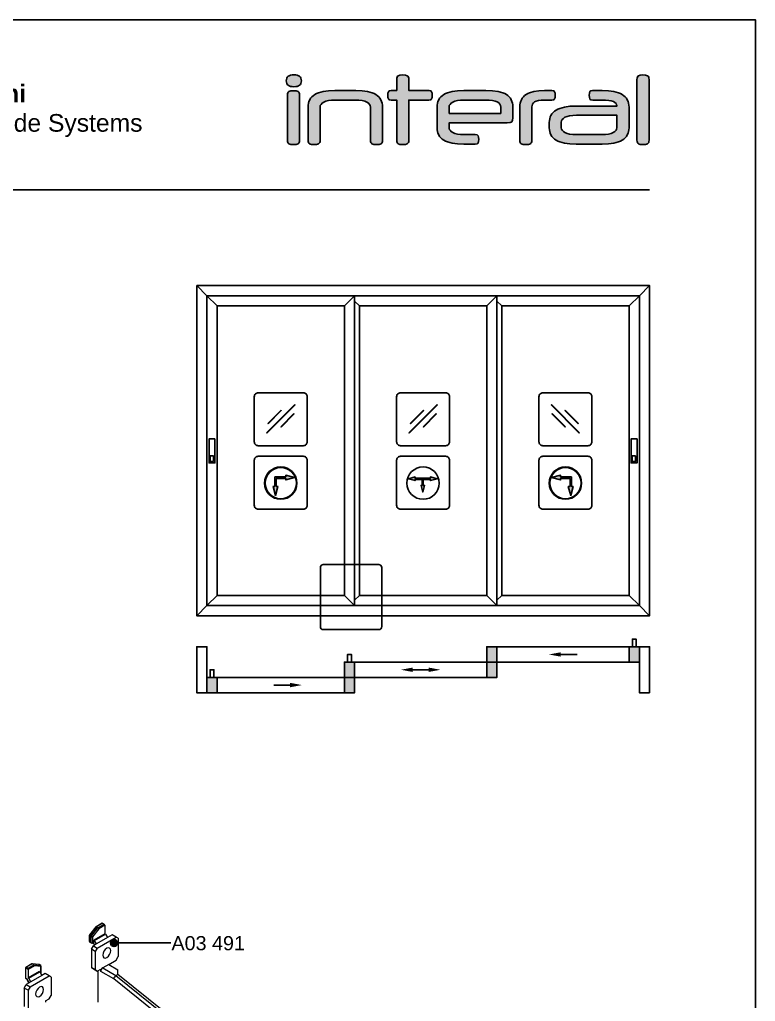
# Model space of a CAD drawing. Header units: millimetres. Extents: x 221 to 2771, y 196 to 840.
# Drawn here: x 2667 to 2771.3, y 700.6 to 839.6 of the extents above; entities that cross this region are included whole.
import ezdxf

# ---------------------------------------------------------------- set-up
doc = ezdxf.new("R2010")
doc.units = ezdxf.units.MM
doc.linetypes.add('CENTER', pattern=[50.8, 31.75, -6.35, 6.35, -6.35])
for name, color, linetype in [('ANTET', 7, 'Continuous'), ('antet_k', 7, 'Continuous'), ('PROFIL', 7, 'Continuous'), ('yazı_numara_k', 21, 'Continuous')]:
    doc.layers.add(name, color=color, linetype=linetype)
doc.styles.get("Standard").update_dxf_attribs({"font": 'arial.ttf'})

# ---------------------------------------------------------------- blocks, each defined once
blk = doc.blocks.new('S1.A')
at = {"color": 252}
blk.add_lwpolyline([(2269.17, -494.13), (2269.17, -791.13), (2479.17, -791.13), (2479.17, -494.13)], close=True, dxfattribs=at)
blk = doc.blocks.new('Üretim katalogu sembol-1')
at = {"true_color": 0xfed100}
h = blk.add_hatch(color=40, dxfattribs=at)
h.dxf.hatch_style = 1
h.paths.add_polyline_path([(1565.75, 1465.58), (1566.79, 1465.58), (1566.79, 1470.07), (1565.75, 1470.07)])
h.paths.add_polyline_path([(1565.75, 1462.71), (1566.79, 1462.71), (1566.79, 1464.05), (1565.75, 1464.05)])
at = {"color": 0, "linetype": 'CENTER', "ltscale": 12}
for p, q in [((1583.66, 1483.04), (1583.66, 1496.78)), ((1585.26, 1483.04), (1585.26, 1497.31)), ((1591.66, 1483.04), (1591.66, 1497.31)), ((1593.26, 1483.04), (1593.26, 1496.78)), ((1573.15, 1483.04), (1603.77, 1483.04)), ((1573.15, 1483.04), (1573.15, 1480.64)), ((1603.77, 1483.04), (1603.77, 1480.64)), ((1603.77, 1480.64), (1573.15, 1480.64))]:
    blk.add_line(p, q, dxfattribs=at)
at = {"color": 0, "linetype": 'CENTER', "lineweight": -2, "ltscale": 12, "const_width": 0.2}
for points in [[(1582.66, 1501.13), (1583.52, 1510.91)], [(1592.26, 1501.13), (1591.41, 1510.91)], [(1563.45, 1490.64), (1557.82, 1498.68)], [(1570.8, 1496.81), (1563.86, 1503.75)], [(1604.12, 1496.81), (1611.06, 1503.75)], [(1611.48, 1490.64), (1617.1, 1498.68)], [(1557.14, 1479.71), (1547.36, 1480.57)], [(1617.79, 1479.71), (1627.56, 1480.57)], [(1555.47, 1470.26), (1545.99, 1472.8)], [(1619.45, 1470.26), (1628.93, 1472.8)], [(1557.66, 1457.83), (1549.63, 1452.2)], [(1617.26, 1457.83), (1625.3, 1452.2)], [(1562.46, 1449.52), (1553.57, 1445.37)], [(1612.46, 1449.52), (1621.35, 1445.37)], [(1572.13, 1441.41), (1569.59, 1431.93)], [(1581.15, 1438.12), (1577.01, 1429.23)], [(1593.77, 1438.12), (1597.92, 1429.23)], [(1602.79, 1441.41), (1605.33, 1431.93)]]:
    blk.add_lwpolyline(points, dxfattribs=at)
for points in [[(1591.41, 1510.91, 0.047521), (1583.52, 1510.91)], [(1563.86, 1503.75, 0.047521), (1557.82, 1498.68)], [(1582.66, 1501.13, 0.099576), (1570.8, 1496.81)], [(1604.12, 1496.81, 0.099576), (1592.26, 1501.13)], [(1617.1, 1498.68, 0.047521), (1611.06, 1503.75)], [(1563.45, 1490.64, 0.099576), (1557.14, 1479.71)], [(1617.79, 1479.71, 0.099576), (1611.48, 1490.64)], [(1547.36, 1480.57, 0.047521), (1545.99, 1472.8)], [(1628.93, 1472.8, 0.047521), (1627.56, 1480.57)], [(1555.47, 1470.26, 0.099576), (1557.66, 1457.83)], [(1617.26, 1457.83, 0.099576), (1619.45, 1470.26)], [(1549.63, 1452.2, 0.047521), (1553.57, 1445.37)], [(1621.35, 1445.37, 0.047521), (1625.3, 1452.2)], [(1562.46, 1449.52, 0.099576), (1572.13, 1441.41)], [(1602.79, 1441.41, 0.099576), (1612.46, 1449.52)], [(1581.15, 1438.12, 0.099576), (1593.77, 1438.12)], [(1569.59, 1431.93, 0.047521), (1577.01, 1429.23)], [(1597.92, 1429.23, 0.047521), (1605.33, 1431.93)]]:
    blk.add_lwpolyline(points, format="xyb", dxfattribs=at)
at = {"color": 0, "linetype": 'CENTER', "ltscale": 12, "const_width": 0.2}
for points in [[(1588.46, 1497.72, 0.408893), (1575.66, 1485.15, -0.281899), (1574.17, 1483.04)], [(1588.46, 1497.72, -0.408893), (1601.26, 1485.15, 0.281899), (1602.75, 1483.04)]]:
    blk.add_lwpolyline(points, format="xyb", dxfattribs=at)
at = {"color": 40, "true_color": 0xfed100, "const_width": 0.2}
blk.add_lwpolyline([(1565.75, 1464.05), (1566.79, 1464.05), (1566.79, 1462.71), (1565.75, 1462.71)], close=True, dxfattribs=at)
at = {"color": 0, "linetype": 'CENTER', "ltscale": 12, "const_width": 0.2}
blk.add_lwpolyline([(1574.65, 1456.03), (1568.69, 1456.03, -0.414214), (1568.05, 1456.67), (1568.05, 1456.88, -0.248554), (1568.33, 1457.41), (1570.79, 1459.08, -0.475864), (1582.25, 1456.63), (1596.45, 1456.63, -0.519094), (1606.92, 1459.08), (1609.37, 1457.41, -0.248554), (1609.65, 1456.88), (1609.65, 1456.67, -0.414214), (1609.01, 1456.03), (1603.05, 1456.03), (1603.05, 1452.52), (1609.01, 1452.52, -0.414214), (1609.65, 1451.88), (1609.65, 1451.67, -0.248554), (1609.37, 1451.14), (1606.92, 1449.48, -0.519094), (1596.45, 1451.92), (1582.25, 1451.92, -0.475864), (1570.79, 1449.48), (1568.33, 1451.14, -0.248554), (1568.05, 1451.67), (1568.05, 1451.88, -0.414214), (1568.69, 1452.52), (1574.65, 1452.52)], format="xyb", close=True, dxfattribs=at)
at = {"color": 0, "linetype": 'CENTER', "ltscale": 12}
for centre, radius, start, end in [((1574.16, 1472.43), 3.2, 91.73722, 301.33069), ((1592.04, 1477.74), 18.11, 170.79278, 186.69718), ((1602.77, 1472.43), 3.2, 238.66931, 88.26278), ((1584.88, 1477.74), 18.11, 353.30282, 9.20722), ((1592.04, 1477.74), 18.11, 206.37073, 245.09672), ((1584.88, 1477.74), 18.11, 294.90328, 333.62927), ((1588.46, 1470.02), 9.6, 245.09672, 294.90328)]:
    blk.add_arc(centre, radius, start, end, dxfattribs=at)
blk = doc.blocks.new('İnteral Logo - 2D')
at = {"layer": 'PROFIL', "ltscale": 10}
h = blk.add_hatch(color=7, dxfattribs=at)
h.paths.add_polyline_path([(2732.47, 1117.8), (2732.47, 1124.16), (2732.45, 1124.34), (2732.41, 1124.48), (2732.35, 1124.6), (2732.25, 1124.67), (2731.98, 1124.76), (2731.61, 1124.79), (2731.23, 1124.76), (2730.97, 1124.67), (2730.87, 1124.6), (2730.81, 1124.48), (2730.77, 1124.34), (2730.76, 1124.16), (2730.76, 1117.8), (2730.77, 1117.62), (2730.81, 1117.48), (2730.87, 1117.36), (2730.97, 1117.29), (2731.23, 1117.2), (2731.61, 1117.17), (2731.98, 1117.2), (2732.25, 1117.29), (2732.35, 1117.36), (2732.41, 1117.48), (2732.45, 1117.62)])
h.paths.add_polyline_path([(2732.72, 1126.21), (2732.71, 1126.41), (2732.66, 1126.58), (2732.58, 1126.73), (2732.47, 1126.84), (2732.33, 1126.93), (2732.15, 1127), (2731.92, 1127.03), (2731.66, 1127.05), (2731.4, 1127.03), (2731.17, 1127), (2730.99, 1126.93), (2730.84, 1126.84), (2730.73, 1126.73), (2730.66, 1126.58), (2730.61, 1126.41), (2730.59, 1126.21), (2730.61, 1126.01), (2730.66, 1125.84), (2730.73, 1125.69), (2730.84, 1125.58), (2730.99, 1125.49), (2731.17, 1125.42), (2731.4, 1125.39), (2731.66, 1125.37), (2731.92, 1125.39), (2732.15, 1125.42), (2732.33, 1125.49), (2732.47, 1125.58), (2732.58, 1125.69), (2732.66, 1125.84), (2732.71, 1126.01)])
for points in [[(2751.25, 1123.85), (2751.27, 1124.15), (2751.25, 1124.44), (2751.18, 1124.66), (2751.13, 1124.74), (2751.04, 1124.79), (2750.79, 1124.84), (2747.94, 1124.84), (2747.94, 1126.41), (2747.93, 1126.59), (2747.89, 1126.74), (2747.82, 1126.85), (2747.73, 1126.92), (2747.46, 1127.02), (2747.08, 1127.05), (2746.7, 1127.02), (2746.44, 1126.92), (2746.35, 1126.85), (2746.28, 1126.74), (2746.24, 1126.59), (2746.23, 1126.41), (2746.23, 1124.84), (2745.46, 1124.84), (2745.21, 1124.79), (2745.12, 1124.74), (2745.06, 1124.66), (2745, 1124.44), (2744.98, 1124.15), (2745, 1123.85), (2745.06, 1123.64), (2745.12, 1123.57), (2745.21, 1123.52), (2745.46, 1123.47), (2746.23, 1123.47), (2746.23, 1117.8), (2746.24, 1117.62), (2746.28, 1117.48), (2746.35, 1117.36), (2746.44, 1117.29), (2746.7, 1117.2), (2747.08, 1117.17), (2747.46, 1117.2), (2747.73, 1117.29), (2747.82, 1117.36), (2747.89, 1117.48), (2747.93, 1117.62), (2747.94, 1117.8), (2747.94, 1123.47), (2750.79, 1123.47), (2751.04, 1123.52), (2751.13, 1123.57), (2751.18, 1123.64)], [(2743.86, 1123.73), (2743.7, 1123.92), (2743.51, 1124.09), (2743.28, 1124.25), (2743.03, 1124.39), (2742.75, 1124.51), (2742.09, 1124.69), (2741.32, 1124.8), (2740.42, 1124.84), (2737.48, 1124.84), (2736.59, 1124.8), (2735.81, 1124.69), (2735.16, 1124.51), (2734.87, 1124.39), (2734.62, 1124.25), (2734.4, 1124.09), (2734.2, 1123.92), (2734.04, 1123.73), (2733.91, 1123.52), (2733.8, 1123.29), (2733.73, 1123.04), (2733.68, 1122.77), (2733.67, 1122.49), (2733.67, 1117.8), (2733.68, 1117.62), (2733.72, 1117.48), (2733.79, 1117.36), (2733.88, 1117.29), (2734.14, 1117.2), (2734.52, 1117.17), (2734.89, 1117.2), (2735.16, 1117.29), (2735.26, 1117.36), (2735.33, 1117.48), (2735.37, 1117.62), (2735.38, 1117.8), (2735.38, 1122.49), (2735.41, 1122.69), (2735.51, 1122.87), (2735.67, 1123.04), (2735.89, 1123.19), (2736.19, 1123.31), (2736.56, 1123.4), (2737.01, 1123.46), (2737.54, 1123.47), (2740.37, 1123.47), (2740.89, 1123.46), (2741.34, 1123.4), (2741.72, 1123.31), (2742.01, 1123.19), (2742.24, 1123.04), (2742.4, 1122.87), (2742.49, 1122.69), (2742.52, 1122.49), (2742.52, 1117.8), (2742.54, 1117.62), (2742.58, 1117.48), (2742.64, 1117.36), (2742.73, 1117.29), (2743, 1117.2), (2743.37, 1117.17), (2743.75, 1117.2), (2744.02, 1117.29), (2744.11, 1117.36), (2744.18, 1117.48), (2744.22, 1117.62), (2744.24, 1117.8), (2744.24, 1122.49), (2744.22, 1122.77), (2744.18, 1123.04), (2744.1, 1123.29), (2744, 1123.52)], [(2768.68, 1123.85), (2768.7, 1124.15), (2768.68, 1124.44), (2768.61, 1124.66), (2768.55, 1124.74), (2768.47, 1124.79), (2768.21, 1124.84), (2767.16, 1124.84), (2766.36, 1124.8), (2765.67, 1124.69), (2765.07, 1124.51), (2764.81, 1124.39), (2764.57, 1124.26), (2764.36, 1124.1), (2764.18, 1123.93), (2764.02, 1123.74), (2763.9, 1123.53), (2763.8, 1123.3), (2763.73, 1123.05), (2763.69, 1122.79), (2763.67, 1122.5), (2763.67, 1117.8), (2763.69, 1117.62), (2763.72, 1117.48), (2763.79, 1117.36), (2763.88, 1117.29), (2764.15, 1117.2), (2764.52, 1117.17), (2764.9, 1117.2), (2765.17, 1117.29), (2765.26, 1117.36), (2765.33, 1117.48), (2765.37, 1117.62), (2765.38, 1117.8), (2765.38, 1122.5), (2765.41, 1122.72), (2765.48, 1122.91), (2765.6, 1123.08), (2765.78, 1123.22), (2766.01, 1123.33), (2766.32, 1123.41), (2766.7, 1123.46), (2767.16, 1123.47), (2768.21, 1123.47), (2768.47, 1123.52), (2768.55, 1123.57), (2768.61, 1123.64)]]:
    blk.add_hatch(color=7, dxfattribs=at).paths.add_polyline_path(points)
at = {"layer": 'PROFIL', "ltscale": 10, "true_color": 0xfed100}
blk.add_hatch(color=40, dxfattribs=at).paths.add_polyline_path([(2781.99, 1117.8), (2781.99, 1126.41), (2781.98, 1126.59), (2781.94, 1126.74), (2781.87, 1126.85), (2781.78, 1126.92), (2781.51, 1127.02), (2781.13, 1127.05), (2780.75, 1127.02), (2780.49, 1126.92), (2780.4, 1126.85), (2780.33, 1126.74), (2780.29, 1126.59), (2780.28, 1126.41), (2780.28, 1117.8), (2780.29, 1117.62), (2780.33, 1117.48), (2780.4, 1117.36), (2780.49, 1117.29), (2780.75, 1117.2), (2781.13, 1117.17), (2781.51, 1117.2), (2781.78, 1117.29), (2781.87, 1117.36), (2781.94, 1117.48), (2781.98, 1117.62)])
at = {"layer": 'PROFIL', "ltscale": 10}
h = blk.add_hatch(color=7, dxfattribs=at)
h.paths.add_polyline_path([(2762, 1124.1), (2761.79, 1124.26), (2761.55, 1124.39), (2761.27, 1124.51), (2760.61, 1124.69), (2759.81, 1124.8), (2758.87, 1124.84), (2755.76, 1124.84), (2754.87, 1124.8), (2754.09, 1124.69), (2753.44, 1124.51), (2753.15, 1124.39), (2752.9, 1124.25), (2752.68, 1124.09), (2752.48, 1123.92), (2752.32, 1123.73), (2752.18, 1123.52), (2752.08, 1123.29), (2752.01, 1123.04), (2751.96, 1122.77), (2751.95, 1122.49), (2751.95, 1119.56), (2751.96, 1119.28), (2752.01, 1119.02), (2752.08, 1118.77), (2752.18, 1118.54), (2752.32, 1118.33), (2752.48, 1118.14), (2752.68, 1117.96), (2752.9, 1117.81), (2753.15, 1117.67), (2753.44, 1117.55), (2754.09, 1117.37), (2754.87, 1117.26), (2755.76, 1117.22), (2757.36, 1117.22), (2757.62, 1117.26), (2757.7, 1117.32), (2757.76, 1117.39), (2757.83, 1117.61), (2757.85, 1117.91), (2757.83, 1118.2), (2757.76, 1118.41), (2757.7, 1118.49), (2757.62, 1118.54), (2757.36, 1118.58), (2755.81, 1118.58), (2755.29, 1118.6), (2754.84, 1118.65), (2754.46, 1118.74), (2754.17, 1118.87), (2753.95, 1119.02), (2753.79, 1119.19), (2753.69, 1119.37), (2753.66, 1119.56), (2753.66, 1120.25), (2761.88, 1120.25), (2762.3, 1120.29), (2762.44, 1120.34), (2762.54, 1120.4), (2762.61, 1120.49), (2762.65, 1120.61), (2762.69, 1120.94), (2762.69, 1122.49), (2762.67, 1122.78), (2762.63, 1123.04), (2762.56, 1123.29), (2762.46, 1123.52), (2762.34, 1123.74), (2762.18, 1123.93)])
h.paths.add_polyline_path([(2753.66, 1121.59), (2753.66, 1122.49), (2753.69, 1122.69), (2753.79, 1122.87), (2753.95, 1123.04), (2754.17, 1123.19), (2754.46, 1123.31), (2754.84, 1123.4), (2755.29, 1123.46), (2755.81, 1123.47), (2758.82, 1123.47), (2759.35, 1123.46), (2759.81, 1123.41), (2760.18, 1123.33), (2760.47, 1123.22), (2760.69, 1123.08), (2760.85, 1122.91), (2760.95, 1122.71), (2760.98, 1122.49), (2760.98, 1121.59)], flags=16)
at = {"layer": 'PROFIL', "ltscale": 10, "true_color": 0xfed100}
h = blk.add_hatch(color=40, dxfattribs=at)
h.paths.add_polyline_path([(2779.15, 1119.56), (2779.15, 1122.49), (2779.13, 1122.77), (2779.09, 1123.04), (2779.01, 1123.29), (2778.91, 1123.52), (2778.78, 1123.73), (2778.61, 1123.92), (2778.42, 1124.09), (2778.19, 1124.25), (2777.94, 1124.39), (2777.66, 1124.51), (2777, 1124.69), (2776.23, 1124.8), (2775.33, 1124.84), (2774.01, 1124.84), (2773.76, 1124.79), (2773.67, 1124.74), (2773.61, 1124.67), (2773.54, 1124.45), (2773.51, 1124.15), (2773.54, 1123.85), (2773.61, 1123.64), (2773.67, 1123.57), (2773.76, 1123.52), (2774.01, 1123.47), (2775.28, 1123.47), (2775.81, 1123.46), (2776.27, 1123.42), (2776.64, 1123.35), (2776.93, 1123.25), (2777.15, 1123.13), (2777.31, 1122.99), (2777.4, 1122.82), (2777.44, 1122.64), (2777.44, 1122.62), (2771.67, 1122.62), (2770.77, 1122.59), (2770, 1122.48), (2769.34, 1122.29), (2769.06, 1122.18), (2768.81, 1122.04), (2768.58, 1121.88), (2768.39, 1121.71), (2768.22, 1121.52), (2768.09, 1121.31), (2767.99, 1121.08), (2767.91, 1120.83), (2767.87, 1120.56), (2767.85, 1120.28), (2767.85, 1119.56), (2767.87, 1119.28), (2767.91, 1119.02), (2767.99, 1118.77), (2768.09, 1118.54), (2768.22, 1118.33), (2768.39, 1118.14), (2768.58, 1117.96), (2768.81, 1117.81), (2769.06, 1117.67), (2769.34, 1117.55), (2770, 1117.37), (2770.77, 1117.26), (2771.67, 1117.22), (2775.33, 1117.22), (2776.23, 1117.26), (2777, 1117.37), (2777.66, 1117.55), (2777.94, 1117.67), (2778.19, 1117.81), (2778.42, 1117.96), (2778.61, 1118.14), (2778.78, 1118.33), (2778.91, 1118.54), (2779.01, 1118.77), (2779.09, 1119.02), (2779.13, 1119.28)])
h.paths.add_polyline_path([(2769.56, 1119.56), (2769.56, 1120.33), (2769.6, 1120.53), (2769.69, 1120.72), (2769.85, 1120.88), (2770.08, 1121.03), (2770.37, 1121.16), (2770.74, 1121.25), (2771.19, 1121.3), (2771.72, 1121.32), (2777.44, 1121.32), (2777.44, 1119.56), (2777.4, 1119.37), (2777.31, 1119.19), (2777.15, 1119.02), (2776.92, 1118.87), (2776.63, 1118.74), (2776.26, 1118.65), (2775.81, 1118.6), (2775.28, 1118.58), (2771.72, 1118.58), (2771.19, 1118.6), (2770.74, 1118.65), (2770.37, 1118.74), (2770.08, 1118.87), (2769.85, 1119.02), (2769.69, 1119.19), (2769.6, 1119.37)], flags=16)
at = {"layer": 'PROFIL', "color": 7, "ltscale": 10}
for points in [[(2732.72, 1126.21), (2732.71, 1126.41), (2732.66, 1126.58), (2732.58, 1126.73), (2732.47, 1126.84), (2732.33, 1126.93), (2732.15, 1127), (2731.92, 1127.03), (2731.66, 1127.05), (2731.4, 1127.03), (2731.17, 1127), (2730.99, 1126.93), (2730.84, 1126.84), (2730.73, 1126.73), (2730.66, 1126.58), (2730.61, 1126.41), (2730.59, 1126.21), (2730.61, 1126.01), (2730.66, 1125.84), (2730.73, 1125.69), (2730.84, 1125.58), (2730.99, 1125.49), (2731.17, 1125.42), (2731.4, 1125.39), (2731.66, 1125.37), (2731.92, 1125.39), (2732.15, 1125.42), (2732.33, 1125.49), (2732.47, 1125.58), (2732.58, 1125.69), (2732.66, 1125.84), (2732.71, 1126.01)], [(2751.25, 1123.85), (2751.27, 1124.15), (2751.25, 1124.44), (2751.18, 1124.66), (2751.13, 1124.74), (2751.04, 1124.79), (2750.79, 1124.84), (2747.94, 1124.84), (2747.94, 1126.41), (2747.93, 1126.59), (2747.89, 1126.74), (2747.82, 1126.85), (2747.73, 1126.92), (2747.46, 1127.02), (2747.08, 1127.05), (2746.7, 1127.02), (2746.44, 1126.92), (2746.35, 1126.85), (2746.28, 1126.74), (2746.24, 1126.59), (2746.23, 1126.41), (2746.23, 1124.84), (2745.46, 1124.84), (2745.21, 1124.79), (2745.12, 1124.74), (2745.06, 1124.66), (2745, 1124.44), (2744.98, 1124.15), (2745, 1123.85), (2745.06, 1123.64), (2745.12, 1123.57), (2745.21, 1123.52), (2745.46, 1123.47), (2746.23, 1123.47), (2746.23, 1117.8), (2746.24, 1117.62), (2746.28, 1117.48), (2746.35, 1117.36), (2746.44, 1117.29), (2746.7, 1117.2), (2747.08, 1117.17), (2747.46, 1117.2), (2747.73, 1117.29), (2747.82, 1117.36), (2747.89, 1117.48), (2747.93, 1117.62), (2747.94, 1117.8), (2747.94, 1123.47), (2750.79, 1123.47), (2751.04, 1123.52), (2751.13, 1123.57), (2751.18, 1123.64)], [(2732.47, 1117.8), (2732.47, 1124.16), (2732.45, 1124.34), (2732.41, 1124.48), (2732.35, 1124.6), (2732.25, 1124.67), (2731.98, 1124.76), (2731.61, 1124.79), (2731.23, 1124.76), (2730.97, 1124.67), (2730.87, 1124.6), (2730.81, 1124.48), (2730.77, 1124.34), (2730.76, 1124.16), (2730.76, 1117.8), (2730.77, 1117.62), (2730.81, 1117.48), (2730.87, 1117.36), (2730.97, 1117.29), (2731.23, 1117.2), (2731.61, 1117.17), (2731.98, 1117.2), (2732.25, 1117.29), (2732.35, 1117.36), (2732.41, 1117.48), (2732.45, 1117.62)], [(2743.86, 1123.73), (2743.7, 1123.92), (2743.51, 1124.09), (2743.28, 1124.25), (2743.03, 1124.39), (2742.75, 1124.51), (2742.09, 1124.69), (2741.32, 1124.8), (2740.42, 1124.84), (2737.48, 1124.84), (2736.59, 1124.8), (2735.81, 1124.69), (2735.16, 1124.51), (2734.87, 1124.39), (2734.62, 1124.25), (2734.4, 1124.09), (2734.2, 1123.92), (2734.04, 1123.73), (2733.91, 1123.52), (2733.8, 1123.29), (2733.73, 1123.04), (2733.68, 1122.77), (2733.67, 1122.49), (2733.67, 1117.8), (2733.68, 1117.62), (2733.72, 1117.48), (2733.79, 1117.36), (2733.88, 1117.29), (2734.14, 1117.2), (2734.52, 1117.17), (2734.89, 1117.2), (2735.16, 1117.29), (2735.26, 1117.36), (2735.33, 1117.48), (2735.37, 1117.62), (2735.38, 1117.8), (2735.38, 1122.49), (2735.41, 1122.69), (2735.51, 1122.87), (2735.67, 1123.04), (2735.89, 1123.19), (2736.19, 1123.31), (2736.56, 1123.4), (2737.01, 1123.46), (2737.54, 1123.47), (2740.37, 1123.47), (2740.89, 1123.46), (2741.34, 1123.4), (2741.72, 1123.31), (2742.01, 1123.19), (2742.24, 1123.04), (2742.4, 1122.87), (2742.49, 1122.69), (2742.52, 1122.49), (2742.52, 1117.8), (2742.54, 1117.62), (2742.58, 1117.48), (2742.64, 1117.36), (2742.73, 1117.29), (2743, 1117.2), (2743.37, 1117.17), (2743.75, 1117.2), (2744.02, 1117.29), (2744.11, 1117.36), (2744.18, 1117.48), (2744.22, 1117.62), (2744.24, 1117.8), (2744.24, 1122.49), (2744.22, 1122.77), (2744.18, 1123.04), (2744.1, 1123.29), (2744, 1123.52)], [(2762, 1124.1), (2761.79, 1124.26), (2761.55, 1124.39), (2761.27, 1124.51), (2760.61, 1124.69), (2759.81, 1124.8), (2758.87, 1124.84), (2755.76, 1124.84), (2754.87, 1124.8), (2754.09, 1124.69), (2753.44, 1124.51), (2753.15, 1124.39), (2752.9, 1124.25), (2752.68, 1124.09), (2752.48, 1123.92), (2752.32, 1123.73), (2752.18, 1123.52), (2752.08, 1123.29), (2752.01, 1123.04), (2751.96, 1122.77), (2751.95, 1122.49), (2751.95, 1119.56), (2751.96, 1119.28), (2752.01, 1119.02), (2752.08, 1118.77), (2752.18, 1118.54), (2752.32, 1118.33), (2752.48, 1118.14), (2752.68, 1117.96), (2752.9, 1117.81), (2753.15, 1117.67), (2753.44, 1117.55), (2754.09, 1117.37), (2754.87, 1117.26), (2755.76, 1117.22), (2757.36, 1117.22), (2757.62, 1117.26), (2757.7, 1117.32), (2757.76, 1117.39), (2757.83, 1117.61), (2757.85, 1117.91), (2757.83, 1118.2), (2757.76, 1118.41), (2757.7, 1118.49), (2757.62, 1118.54), (2757.36, 1118.58), (2755.81, 1118.58), (2755.29, 1118.6), (2754.84, 1118.65), (2754.46, 1118.74), (2754.17, 1118.87), (2753.95, 1119.02), (2753.79, 1119.19), (2753.69, 1119.37), (2753.66, 1119.56), (2753.66, 1120.25), (2761.88, 1120.25), (2762.3, 1120.29), (2762.44, 1120.34), (2762.54, 1120.4), (2762.61, 1120.49), (2762.65, 1120.61), (2762.69, 1120.94), (2762.69, 1122.49), (2762.67, 1122.78), (2762.63, 1123.04), (2762.56, 1123.29), (2762.46, 1123.52), (2762.34, 1123.74), (2762.18, 1123.93)], [(2768.68, 1123.85), (2768.7, 1124.15), (2768.68, 1124.44), (2768.61, 1124.66), (2768.55, 1124.74), (2768.47, 1124.79), (2768.21, 1124.84), (2767.16, 1124.84), (2766.36, 1124.8), (2765.67, 1124.69), (2765.07, 1124.51), (2764.81, 1124.39), (2764.57, 1124.26), (2764.36, 1124.1), (2764.18, 1123.93), (2764.02, 1123.74), (2763.9, 1123.53), (2763.8, 1123.3), (2763.73, 1123.05), (2763.69, 1122.79), (2763.67, 1122.5), (2763.67, 1117.8), (2763.69, 1117.62), (2763.72, 1117.48), (2763.79, 1117.36), (2763.88, 1117.29), (2764.15, 1117.2), (2764.52, 1117.17), (2764.9, 1117.2), (2765.17, 1117.29), (2765.26, 1117.36), (2765.33, 1117.48), (2765.37, 1117.62), (2765.38, 1117.8), (2765.38, 1122.5), (2765.41, 1122.72), (2765.48, 1122.91), (2765.6, 1123.08), (2765.78, 1123.22), (2766.01, 1123.33), (2766.32, 1123.41), (2766.7, 1123.46), (2767.16, 1123.47), (2768.21, 1123.47), (2768.47, 1123.52), (2768.55, 1123.57), (2768.61, 1123.64)], [(2753.66, 1121.59), (2753.66, 1122.49), (2753.69, 1122.69), (2753.79, 1122.87), (2753.95, 1123.04), (2754.17, 1123.19), (2754.46, 1123.31), (2754.84, 1123.4), (2755.29, 1123.46), (2755.81, 1123.47), (2758.82, 1123.47), (2759.35, 1123.46), (2759.81, 1123.41), (2760.18, 1123.33), (2760.47, 1123.22), (2760.69, 1123.08), (2760.85, 1122.91), (2760.95, 1122.71), (2760.98, 1122.49), (2760.98, 1121.59)]]:
    blk.add_lwpolyline(points, close=True, dxfattribs=at)
at = {"layer": 'PROFIL', "color": 40, "ltscale": 10, "true_color": 0xfed100}
for points in [[(2781.99, 1117.8), (2781.99, 1126.41), (2781.98, 1126.59), (2781.94, 1126.74), (2781.87, 1126.85), (2781.78, 1126.92), (2781.51, 1127.02), (2781.13, 1127.05), (2780.75, 1127.02), (2780.49, 1126.92), (2780.4, 1126.85), (2780.33, 1126.74), (2780.29, 1126.59), (2780.28, 1126.41), (2780.28, 1117.8), (2780.29, 1117.62), (2780.33, 1117.48), (2780.4, 1117.36), (2780.49, 1117.29), (2780.75, 1117.2), (2781.13, 1117.17), (2781.51, 1117.2), (2781.78, 1117.29), (2781.87, 1117.36), (2781.94, 1117.48), (2781.98, 1117.62)], [(2779.15, 1119.56), (2779.15, 1122.49), (2779.13, 1122.77), (2779.09, 1123.04), (2779.01, 1123.29), (2778.91, 1123.52), (2778.78, 1123.73), (2778.61, 1123.92), (2778.42, 1124.09), (2778.19, 1124.25), (2777.94, 1124.39), (2777.66, 1124.51), (2777, 1124.69), (2776.23, 1124.8), (2775.33, 1124.84), (2774.01, 1124.84), (2773.76, 1124.79), (2773.67, 1124.74), (2773.61, 1124.67), (2773.54, 1124.45), (2773.51, 1124.15), (2773.54, 1123.85), (2773.61, 1123.64), (2773.67, 1123.57), (2773.76, 1123.52), (2774.01, 1123.47), (2775.28, 1123.47), (2775.81, 1123.46), (2776.27, 1123.42), (2776.64, 1123.35), (2776.93, 1123.25), (2777.15, 1123.13), (2777.31, 1122.99), (2777.4, 1122.82), (2777.44, 1122.64), (2777.44, 1122.62), (2771.67, 1122.62), (2770.77, 1122.59), (2770, 1122.48), (2769.34, 1122.29), (2769.06, 1122.18), (2768.81, 1122.04), (2768.58, 1121.88), (2768.39, 1121.71), (2768.22, 1121.52), (2768.09, 1121.31), (2767.99, 1121.08), (2767.91, 1120.83), (2767.87, 1120.56), (2767.85, 1120.28), (2767.85, 1119.56), (2767.87, 1119.28), (2767.91, 1119.02), (2767.99, 1118.77), (2768.09, 1118.54), (2768.22, 1118.33), (2768.39, 1118.14), (2768.58, 1117.96), (2768.81, 1117.81), (2769.06, 1117.67), (2769.34, 1117.55), (2770, 1117.37), (2770.77, 1117.26), (2771.67, 1117.22), (2775.33, 1117.22), (2776.23, 1117.26), (2777, 1117.37), (2777.66, 1117.55), (2777.94, 1117.67), (2778.19, 1117.81), (2778.42, 1117.96), (2778.61, 1118.14), (2778.78, 1118.33), (2778.91, 1118.54), (2779.01, 1118.77), (2779.09, 1119.02), (2779.13, 1119.28)], [(2769.56, 1119.56), (2769.56, 1120.33), (2769.6, 1120.53), (2769.69, 1120.72), (2769.85, 1120.88), (2770.08, 1121.03), (2770.37, 1121.16), (2770.74, 1121.25), (2771.19, 1121.3), (2771.72, 1121.32), (2777.44, 1121.32), (2777.44, 1119.56), (2777.4, 1119.37), (2777.31, 1119.19), (2777.15, 1119.02), (2776.92, 1118.87), (2776.63, 1118.74), (2776.26, 1118.65), (2775.81, 1118.6), (2775.28, 1118.58), (2771.72, 1118.58), (2771.19, 1118.6), (2770.74, 1118.65), (2770.37, 1118.74), (2770.08, 1118.87), (2769.85, 1119.02), (2769.69, 1119.19), (2769.6, 1119.37)]]:
    blk.add_lwpolyline(points, close=True, dxfattribs=at)
blk = doc.blocks.new('S.1.B')
blk.add_line((922.44, 1850.82), (922.44, 1840.95))
at = {"color": 7}
blk.add_line((1063.42, 1834.52), (883.42, 1834.52), dxfattribs=at)
at = {"color": 0, "linetype": 'CENTER', "ltscale": 12, "xscale": 0.18014578362, "yscale": 0.18014578362, "zscale": 0.18014578362}
blk.add_blockref('Üretim katalogu sembol-1', (604.93, 1581.87), dxfattribs=at)
at = {"layer": 'yazı_numara_k', "color": 140}
blk.add_blockref('İnteral Logo - 2D', (-1718.64, 723.78), dxfattribs=at)
at = {"width": 80.5608, "attachment_point": 1}
for s, insert, char_height in [('\\pi23.685;{\\fArial Unicode MS|b0|i0|c162|p34;S 50}', (876.99, 1849.79), 7), ('\\pi8.4591;{\\fArial Unicode MS|b1|i0|c162|p34;Isı Yalıtımlı  Kaldır-Sür Sistemi\\fArial Unicode MS|b0|i0|c162|p34;\\PThermally Insulated  Lift and Slide Systems}', (916.15, 1849.44), 2.5)]:
    blk.add_mtext(s, dxfattribs=dict(at, insert=insert, char_height=char_height))
blk = doc.blocks.new('S50_SYF1')
at = {"color": 0}
blk.add_blockref('S.1.B', (-100.17, 492.74), dxfattribs=at)
at = {"layer": 'antet_k', "color": 0}
blk.add_blockref('S1.A', (-1500.92, 2845.51), dxfattribs=at)
blk = doc.blocks.new('ergertretret')
h = blk.add_hatch(color=140)
h.paths.add_polyline_path([(7931.42, 217.9), (7940.3, 226.78), (7940.2, 226.87), (7931.32, 217.99)])
h.paths.add_polyline_path([(7931.8, 220.85), (7935.96, 225.02), (7935.87, 225.11), (7931.71, 220.95)], flags=16)
h.paths.add_polyline_path([(7935.87, 219.78), (7940.03, 223.94), (7939.94, 224.04), (7935.78, 219.87)], flags=16)
at = {"color": 140, "linetype": 'Continuous'}
for p, q in [((7931.32, 217.99), (7940.2, 226.87)), ((7931.42, 217.9), (7940.3, 226.78)), ((7931.71, 220.95), (7935.87, 225.11)), ((7931.8, 220.85), (7935.96, 225.02)), ((7935.78, 219.87), (7939.94, 224.04)), ((7935.87, 219.78), (7940.03, 223.94))]:
    blk.add_line(p, q, dxfattribs=at)
at = {"color": 140}
for p, q in [((7940.2, 226.87), (7940.3, 226.78)), ((7935.87, 225.11), (7935.96, 225.02)), ((7940.03, 223.94), (7939.94, 224.04)), ((7931.71, 220.95), (7931.8, 220.85)), ((7935.78, 219.87), (7935.87, 219.78)), ((7931.32, 217.99), (7931.42, 217.9))]:
    blk.add_line(p, q, dxfattribs=at)
blk = doc.blocks.new('cerceve')
at = {"color": 0}
blk.add_lwpolyline([(179668.63, 32143.72), (179685.63, 32143.72, -0.414214), (179687.13, 32142.22), (179687.13, 32125.22, -0.414214), (179685.63, 32123.72), (179668.63, 32123.72, -0.414214), (179667.13, 32125.22), (179667.13, 32142.22, -0.414214)], format="xyb", close=True, dxfattribs=at)
blk = doc.blocks.new('cam_ikon')
at = {"color": 9, "xscale": 0.75, "yscale": 0.75, "zscale": 0.75}
blk.add_blockref('cerceve', (45727.31, 7659.22), dxfattribs=at)
at = {"color": 21, "xscale": 0.9, "yscale": 0.9, "zscale": 0.9}
blk.add_blockref('ergertretret', (173342.95, 31559.46), dxfattribs=at)
blk = doc.blocks.new('İKİ TARAFA HAREKETLİ')
h = blk.add_hatch(color=7)
h.dxf.hatch_style = 1
h.paths.add_polyline_path([(611.2, 1490.26), (609.3, 1490.77), (611.2, 1491.28), (611.2, 1490.91), (613.53, 1490.91), (613.53, 1488.89), (613.87, 1488.89), (613.37, 1486.99), (612.86, 1488.89), (613.22, 1488.89), (613.22, 1490.6), (611.2, 1490.6)])
h = blk.add_hatch(color=7)
h.dxf.hatch_style = 1
h.paths.add_polyline_path([(615.56, 1490.26), (617.46, 1490.77), (615.56, 1491.28), (615.56, 1490.91), (613.22, 1490.91), (613.22, 1488.89), (612.88, 1488.89), (613.39, 1486.99), (613.9, 1488.89), (613.53, 1488.89), (613.53, 1490.6), (615.56, 1490.6)])
at = {"color": 7}
for points in [[(613.53, 1490.91), (611.2, 1490.91), (611.2, 1491.28), (609.3, 1490.77), (611.2, 1490.26), (611.2, 1490.6), (613.22, 1490.6)], [(613.53, 1490.6), (613.53, 1488.89), (613.9, 1488.89), (613.39, 1486.99), (612.88, 1488.89), (613.22, 1488.89), (613.22, 1490.91)], [(613.22, 1490.91), (615.56, 1490.91), (615.56, 1491.28), (617.46, 1490.77), (615.56, 1490.26), (615.56, 1490.6), (613.53, 1490.6)], [(613.22, 1490.91), (613.53, 1490.91)]]:
    blk.add_lwpolyline(points, dxfattribs=at)
at = {"layer": 'antet_k', "color": 7}
blk.add_circle((613.46, 1489.55), 4.59, dxfattribs=at)
at = {"color": 9, "xscale": 0.75, "yscale": 0.75, "zscale": 0.75}
blk.add_blockref('cerceve', (-134144.38, -22610.64), dxfattribs=at)
blk = doc.blocks.new('kaldır sür')
h = blk.add_hatch(color=7)
h.dxf.hatch_style = 1
h.paths.add_polyline_path([(180300.42, 31976.71, 1), (180309.6, 31976.71, 1)])
h.paths.add_polyline_path([(180309.43, 31976.71, -1), (180300.59, 31976.71, -1)], flags=16)
h.paths.add_polyline_path([(180306.41, 31978.46), (180306.41, 31978.95), (180308.94, 31978.27), (180306.41, 31977.59), (180306.41, 31978.05), (180303.72, 31978.05), (180303.72, 31975.76), (180304.2, 31975.76), (180303.53, 31973.23), (180302.85, 31975.76), (180303.3, 31975.76), (180303.3, 31978.46)], flags=0)
h = blk.add_hatch(color=7)
h.dxf.hatch_style = 1
h.paths.add_polyline_path([(180306.41, 31977.59), (180308.94, 31978.27), (180306.41, 31978.95), (180306.41, 31978.46), (180303.3, 31978.46), (180303.3, 31975.76), (180302.85, 31975.76), (180303.53, 31973.23), (180304.2, 31975.76), (180303.72, 31975.76), (180303.72, 31978.05), (180306.41, 31978.05)])
at = {"color": 7}
for points in [[(180303.72, 31978.05), (180303.72, 31975.76), (180304.2, 31975.76), (180303.53, 31973.23), (180302.85, 31975.76), (180303.3, 31975.76), (180303.3, 31978.46)], [(180303.3, 31978.46), (180306.41, 31978.46), (180306.41, 31978.95), (180308.94, 31978.27), (180306.41, 31977.59), (180306.41, 31978.05), (180303.72, 31978.05)], [(180303.3, 31978.46), (180303.72, 31978.46)]]:
    blk.add_lwpolyline(points, dxfattribs=at)
at = {"layer": 'antet_k', "color": 7}
for radius in [4.59, 4.42]:
    blk.add_circle((180305.01, 31976.71), radius, dxfattribs=at)
at = {"color": 9, "xscale": 0.75, "yscale": 0.75, "zscale": 0.75}
blk.add_blockref('cerceve', (45547.16, 7876.52), dxfattribs=at)
blk = doc.blocks.new('kol')
at = {"color": 7}
for points in [[(-855, -1100.3), (-855, -1326.2), (-799.1, -1326.2), (-799.1, -1100.3)], [(-840.4, -1260.7), (-840.4, -1312), (-809.7, -1312), (-809.7, -1260.7)]]:
    blk.add_lwpolyline(points, close=True, dxfattribs=at)
blk = doc.blocks.new('3RAY - GR')
h = blk.add_hatch()
h.set_pattern_fill('ANGLE', color=256, scale=1.44375, angle=360)
h.set_pattern_definition([(360, (-1770.339, 1807.915), (3e-12, 10.084594), [7.33425, -2.750344]), (90, (-1770.339, 1807.915), (-10.084594, 3e-12), [7.33425, -2.750344])])
h.paths.add_polyline_path([(2254.95, 3313.41), (2253.87, 3313.41), (2253.87, 3311.24), (2254.95, 3311.24)])
h = blk.add_hatch(color=252)
h.dxf.hatch_style = 1
h.paths.add_polyline_path([(2215.5, 3306.91), (2212.62, 3306.91), (2212.62, 3311.24), (2215.5, 3311.24)])
h = blk.add_hatch(color=252)
h.dxf.hatch_style = 1
h.paths.add_polyline_path([(2255.85, 3306.91), (2252.96, 3306.91), (2252.96, 3311.24), (2255.85, 3311.24)])
h = blk.add_hatch(color=252)
h.dxf.hatch_style = 1
h.paths.add_polyline_path([(2175.16, 3302.58), (2172.27, 3302.58), (2172.27, 3306.91), (2175.16, 3306.91)])
h = blk.add_hatch()
h.set_pattern_fill('ANGLE', color=256, scale=1.44375, angle=360)
h.set_pattern_definition([(360, (-1851.026, 1803.583), (3e-12, 10.084594), [7.33425, -2.750344]), (90, (-1851.026, 1803.583), (-10.084594, 3e-12), [7.33425, -2.750344])])
h.paths.add_polyline_path([(2174.26, 3309.07), (2173.18, 3309.07), (2173.18, 3306.91), (2174.26, 3306.91)])
h = blk.add_hatch(color=252)
h.dxf.hatch_style = 1
h.paths.add_polyline_path([(2215.5, 3302.58), (2212.62, 3302.58), (2212.62, 3306.91), (2215.5, 3306.91)])
h = blk.add_hatch()
h.set_pattern_fill('ANGLE', color=256, scale=1.44375, angle=360)
h.set_pattern_definition([(360, (-1890.007, 1799.252), (3e-12, 10.084594), [7.33425, -2.750344]), (90, (-1890.007, 1799.252), (-10.084594, 3e-12), [7.33425, -2.750344])])
h.paths.add_polyline_path([(2135.28, 3304.74), (2134.2, 3304.74), (2134.2, 3302.58), (2135.28, 3302.58)])
h = blk.add_hatch(color=252)
h.dxf.hatch_style = 1
h.paths.add_polyline_path([(2136.18, 3298.25), (2133.29, 3298.25), (2133.29, 3302.58), (2136.18, 3302.58)])
h = blk.add_hatch(color=252)
h.dxf.hatch_style = 1
h.paths.add_polyline_path([(2175.16, 3298.25), (2172.27, 3298.25), (2172.27, 3302.58), (2175.16, 3302.58)])
at = {"layer": 'ANTET'}
for points in [[(2233.59, 3308.45), (2230.22, 3309.07), (2233.59, 3309.7)], [(2191.65, 3304.12), (2188.28, 3304.74), (2191.65, 3305.37)], [(2196.13, 3304.12), (2199.49, 3304.74), (2196.13, 3305.37)], [(2156.89, 3299.79), (2160.25, 3300.41), (2156.89, 3301.03)]]:
    blk.add_hatch(color=256, dxfattribs=at).paths.add_polyline_path(points)
for p, q in [((2130.4, 3413.59), (2133.29, 3410.7)), ((2258.73, 3413.59), (2255.85, 3410.7)), ((2133.29, 3410.7), (2136.18, 3407.82)), ((2133.29, 3410.7), (2133.29, 3342.51)), ((2175.16, 3410.7), (2172.27, 3407.82)), ((2175.16, 3410.7), (2175.16, 3322.93)), ((2215.5, 3410.7), (2212.62, 3407.82)), ((2255.85, 3410.7), (2252.96, 3407.82)), ((2136.18, 3407.82), (2172.27, 3407.82)), ((2172.27, 3407.82), (2172.27, 3342.51)), ((2175.16, 3409.18), (2176.52, 3407.82)), ((2176.52, 3407.82), (2212.62, 3407.82)), ((2215.5, 3409.18), (2216.87, 3407.82)), ((2215.5, 3407.82), (2215.5, 3322.93)), ((2216.87, 3407.82), (2252.96, 3407.82)), ((2255.85, 3407.82), (2255.85, 3322.93)), ((2136.18, 3325.82), (2133.29, 3322.93)), ((2133.29, 3322.93), (2134.73, 3324.37)), ((2172.27, 3325.82), (2175.16, 3322.93)), ((2176.52, 3325.82), (2175.16, 3324.45)), ((2212.62, 3325.82), (2176.52, 3325.82)), ((2212.62, 3325.82), (2215.5, 3322.93)), ((2216.87, 3325.82), (2215.5, 3324.45)), ((2252.96, 3325.82), (2216.87, 3325.82)), ((2252.96, 3325.82), (2255.85, 3322.93)), ((2130.4, 3320.04), (2133.29, 3322.93)), ((2258.73, 3320.04), (2255.85, 3322.93)), ((2212.62, 3311.24), (2212.62, 3306.91)), ((2215.5, 3311.24), (2215.5, 3306.91)), ((2255.85, 3311.24), (2255.85, 3306.91)), ((2255.85, 3311.24), (2255.85, 3306.91)), ((2172.27, 3306.91), (2172.27, 3302.58)), ((2175.16, 3306.91), (2175.16, 3302.58)), ((2215.5, 3306.91), (2215.5, 3302.58)), ((2133.29, 3303.24), (2133.29, 3298.91)), ((2133.29, 3302.58), (2133.29, 3298.25)), ((2175.16, 3302.58), (2175.16, 3298.25))]:
    blk.add_line(p, q)
for points in [[(2130.4, 3413.59), (2258.73, 3413.59), (2258.73, 3320.04), (2130.4, 3320.04)], [(2136.18, 3407.82), (2172.27, 3407.82), (2172.27, 3325.82), (2136.18, 3325.82)], [(2176.52, 3407.82), (2212.62, 3407.82), (2212.62, 3325.82), (2176.52, 3325.82)], [(2216.87, 3407.82), (2252.96, 3407.82), (2252.96, 3325.82), (2216.87, 3325.82)], [(2253.87, 3311.24), (2254.95, 3311.24), (2254.95, 3313.41), (2253.87, 3313.41)], [(2133.29, 3298.25), (2133.29, 3311.24), (2130.4, 3311.24), (2130.4, 3298.25)], [(2215.5, 3311.24), (2215.5, 3306.91), (2255.85, 3306.91), (2255.85, 3311.24)], [(2258.73, 3298.25), (2258.73, 3311.24), (2255.85, 3311.24), (2255.85, 3298.25)], [(2172.27, 3306.91), (2172.27, 3302.58), (2215.5, 3302.58), (2215.5, 3306.91)], [(2173.18, 3306.91), (2174.26, 3306.91), (2174.26, 3309.07), (2173.18, 3309.07)], [(2134.2, 3302.58), (2135.28, 3302.58), (2135.28, 3304.74), (2134.2, 3304.74)], [(2136.18, 3302.58), (2136.18, 3298.25), (2175.16, 3298.25), (2175.16, 3302.58)]]:
    blk.add_lwpolyline(points, close=True)
for points in [[(2172.27, 3322.93), (2133.29, 3322.93), (2133.29, 3410.7), (2172.27, 3410.7)], [(2172.27, 3410.7), (2255.85, 3410.7)], [(2215.5, 3410.7), (2215.5, 3322.93)], [(2255.85, 3322.93), (2255.85, 3322.93), (2255.85, 3410.7), (2255.85, 3410.7)], [(2255.85, 3410.7), (2255.85, 3322.93)], [(2172.27, 3407.82), (2172.27, 3325.82)], [(2172.27, 3325.82), (2172.27, 3407.82)], [(2255.85, 3322.93), (2172.27, 3322.93)]]:
    blk.add_lwpolyline(points)
at = {"lineweight": -2}
for points in [[(2215.5, 3306.91), (2215.5, 3311.24), (2212.62, 3311.24), (2212.62, 3306.91)], [(2215.5, 3306.91), (2215.5, 3311.24), (2212.62, 3311.24), (2212.62, 3306.91)], [(2255.85, 3306.91), (2255.85, 3311.24), (2252.96, 3311.24), (2252.96, 3306.91)], [(2255.85, 3306.91), (2255.85, 3311.24), (2254.95, 3311.24), (2253.87, 3311.24), (2252.96, 3311.24), (2252.96, 3306.91)], [(2175.16, 3302.58), (2175.16, 3306.91), (2172.27, 3306.91), (2172.27, 3302.58)], [(2175.16, 3302.58), (2175.16, 3306.91), (2174.26, 3306.91), (2173.18, 3306.91), (2172.27, 3306.91), (2172.27, 3302.58)], [(2215.5, 3302.58), (2215.5, 3306.91), (2212.62, 3306.91), (2212.62, 3302.58)], [(2215.5, 3302.58), (2215.5, 3306.91), (2212.62, 3306.91), (2212.62, 3302.58)], [(2136.18, 3298.25), (2136.18, 3302.58), (2133.29, 3302.58), (2133.29, 3298.25)], [(2136.18, 3298.25), (2136.18, 3302.58), (2135.28, 3302.58), (2134.2, 3302.58), (2133.29, 3302.58), (2133.29, 3298.91), (2133.29, 3298.25)], [(2175.16, 3298.25), (2175.16, 3302.58), (2172.27, 3302.58), (2172.27, 3298.25)], [(2175.16, 3298.25), (2175.16, 3302.58), (2172.27, 3302.58), (2172.27, 3298.25)]]:
    blk.add_lwpolyline(points, close=True, dxfattribs=at)
at = {"layer": 'ANTET'}
for points in [[(2238.19, 3309.07), (2233.46, 3309.07)], [(2191.52, 3304.74), (2196.25, 3304.74)], [(2152.28, 3300.41), (2157.01, 3300.41)]]:
    blk.add_lwpolyline(points, dxfattribs=at)
at = {"color": 6, "lineweight": 211}
for name, p in [('cam_ikon', (-178330.93, -28383.79)), ('cam_ikon', (-178290.58, -28383.79)), ('kaldır sür', (-178150.78, -28619.09))]:
    blk.add_blockref(name, p, dxfattribs=at)
at = {"color": 6, "lineweight": 211, "xscale": -1, "rotation": 359.9999999999986}
for name, p in [('cam_ikon', (182720.06, -28383.79)), ('kaldır sür', (182539.92, -28619.09))]:
    blk.add_blockref(name, p, dxfattribs=at)
at = {"xscale": -0.03, "yscale": 0.03, "zscale": 0.03}
for p in [(2109.93, 3403.13), (2229.56, 3403.13)]:
    blk.add_blockref('kol', p, dxfattribs=at)
blk.add_blockref('İKİ TARAFA HAREKETLİ', (1581.1, 1868.07))
blk = doc.blocks.new('yuvarlakk')
at = {"layer": 'yazı_numara_k'}
blk.add_hatch(color=21, dxfattribs=at).paths.add_polyline_path([(-159.09, 172.8, -1), (-160.09, 172.8, -1)])
at = {"layer": 'yazı_numara_k', "color": 21}
blk.add_circle((-159.59, 172.8), 0.5, dxfattribs=at)

msp = doc.modelspace()

# ---------------------------------------------------------------- linework, layer by layer
at = {"color": 7, "linetype": 'Continuous', "lineweight": 15}
for p, q in [((2677.84, 711.107), (2676.922, 709.965)), ((2677.891, 711.092), (2676.973, 709.951)), ((2677.2, 709.82), (2678.117, 710.961)), ((2678.245, 710.852), (2677.327, 709.711)), ((2678.713, 711.62), (2677.873, 711.136)), ((2678.117, 710.961), (2677.891, 711.092)), ((2678.713, 711.58), (2677.933, 711.13)), ((2677.933, 711.13), (2678.16, 710.999)), ((2678.16, 710.999), (2678.939, 711.449)), ((2679.109, 711.351), (2678.245, 710.852)), ((2679.059, 711.42), (2678.713, 711.62)), ((2678.939, 711.449), (2678.713, 711.58)), ((2679.109, 711.351), (2679.109, 710.143)), ((2676.896, 709.89), (2676.896, 709.065)), ((2677.157, 709.711), (2676.931, 709.841)), ((2676.931, 709.841), (2676.931, 709.016)), ((2676.973, 709.951), (2677.2, 709.82)), ((2677.157, 708.885), (2677.157, 709.711)), ((2677.327, 709.711), (2677.327, 708.787)), ((2679.109, 710.143), (2677.553, 709.244)), ((2677.553, 708.918), (2677.553, 709.244)), ((2677.553, 709.244), (2677.638, 709.196)), ((2677.638, 709.196), (2679.194, 710.094)), ((2677.921, 708.706), (2677.638, 709.196)), ((2679.476, 709.604), (2677.921, 708.706)), ((2678.034, 708.118), (2680.721, 709.669)), ((2679.194, 710.094), (2679.109, 710.143)), ((2679.194, 710.094), (2679.476, 709.604)), ((2680.155, 709.996), (2679.476, 709.604)), ((2680.721, 709.669), (2680.155, 709.996)), ((2681.004, 709.506), (2680.721, 709.669)), ((2681.004, 709.506), (2681.004, 706.893)), ((2676.931, 709.016), (2677.157, 708.885)), ((2676.956, 708.961), (2677.242, 708.796)), ((2677.185, 707.954), (2677.468, 708.444)), ((2677.751, 707.628), (2677.185, 707.954)), ((2677.185, 707.954), (2677.185, 705.342)), ((2677.553, 708.918), (2677.327, 708.787)), ((2677.453, 708.86), (2677.605, 708.597)), ((2677.921, 708.706), (2677.468, 708.444)), ((2677.468, 708.444), (2678.034, 708.118)), ((2677.603, 708.6), (2677.603, 708.522)), ((2678.034, 708.118), (2677.751, 707.628)), ((2677.751, 707.628), (2677.751, 705.015)), ((2679.646, 705.782), (2680.721, 706.403)), ((2680.721, 706.403), (2681.004, 706.893)), ((2668.248, 705.081), (2667.852, 705.31)), ((2667.852, 705.31), (2667.852, 703.872)), ((2668.757, 705.873), (2667.901, 705.379)), ((2668.823, 705.871), (2668.021, 705.408)), ((2668.021, 705.408), (2668.248, 705.277)), ((2668.248, 705.277), (2669.05, 705.74)), ((2669.112, 705.58), (2668.248, 705.081)), ((2668.248, 705.081), (2668.248, 703.873)), ((2669.729, 705.797), (2668.793, 705.881)), ((2669.05, 705.74), (2668.823, 705.871)), ((2669.761, 705.787), (2668.823, 705.871)), ((2669.05, 705.74), (2669.987, 705.656)), ((2670.03, 705.498), (2669.112, 705.58)), ((2669.987, 705.656), (2669.761, 705.787)), ((2670.005, 705.651), (2669.778, 705.781)), ((2670.03, 704.575), (2670.03, 705.498)), ((2670.065, 704.652), (2670.065, 705.547)), ((2677.185, 705.342), (2677.751, 705.015)), ((2677.468, 705.178), (2677.185, 705.342)), ((2678.034, 704.852), (2677.468, 705.178)), ((2677.751, 705.015), (2678.034, 704.852)), ((2678.034, 704.852), (2678.515, 705.129)), ((2678.515, 704.803), (2678.515, 705.129)), ((2679.646, 705.782), (2678.798, 705.292)), ((2678.798, 705.292), (2680.669, 704.212)), ((2679.646, 705.782), (2680.952, 705.029)), ((2680.952, 704.376), (2680.952, 705.029)), ((2667.852, 703.872), (2668, 703.787)), ((2667.901, 703.803), (2667.997, 703.748)), ((2667.995, 703.751), (2668.299, 703.225)), ((2668, 703.787), (2668.332, 703.211)), ((2669.803, 704.771), (2668.248, 703.873)), ((2668.248, 703.873), (2668.332, 703.824)), ((2668.332, 703.824), (2669.888, 704.722)), ((2668.615, 703.334), (2668.332, 703.824)), ((2668.502, 702.615), (2671.189, 704.166)), ((2670.171, 704.232), (2668.615, 703.334)), ((2669.888, 704.722), (2669.803, 704.771)), ((2669.888, 704.722), (2670.171, 704.232)), ((2670.03, 704.575), (2669.987, 704.55)), ((2670.624, 704.493), (2670.171, 704.232)), ((2671.189, 704.166), (2670.624, 704.493)), ((2671.472, 704.003), (2671.189, 704.166)), ((2671.472, 704.003), (2671.472, 701.39)), ((2678.123, 704.903), (2678.123, 700.456)), ((2680.359, 703.738), (2678.515, 704.803)), ((2680.669, 704.212), (2680.952, 704.376)), ((2689.895, 697.195), (2680.952, 704.376)), ((2667.654, 702.452), (2667.937, 702.942)), ((2668.219, 702.125), (2667.654, 702.452)), ((2667.654, 702.452), (2667.654, 699.839)), ((2668.615, 703.334), (2667.937, 702.942)), ((2667.937, 702.942), (2668.502, 702.615)), ((2668.502, 702.615), (2668.219, 702.125)), ((2668.297, 703.228), (2668.297, 703.15)), ((2668.219, 702.125), (2668.219, 699.512)), ((2670.708, 700.623), (2671.189, 700.9)), ((2671.189, 700.9), (2671.472, 701.39)), ((2670.708, 700.623), (2670.708, 700.431))]:
    msp.add_line(p, q, dxfattribs=at)
at = {"color": 8, "linetype": 'Continuous', "lineweight": 15}
for p, q in [((2677.472, 708.871), (2677.638, 708.583)), ((2677.638, 708.583), (2677.638, 708.542)), ((2689.088, 696.73), (2680.359, 703.738)), ((2680.669, 704.212), (2689.612, 697.032)), ((2668.332, 703.211), (2668.332, 703.17))]:
    msp.add_line(p, q, dxfattribs=at)
at = {"color": 0}
msp.add_lwpolyline([(2709.637, 762.011), (2709.637, 753.642, 0.4142136), (2710.057, 753.222), (2717.922, 753.222, 0.4142136), (2718.342, 753.642), (2718.342, 762.011, 0.4142136), (2717.922, 762.431), (2710.057, 762.431, 0.4142136)], format="xyb", close=True, dxfattribs=at)
at = {"color": 8, "linetype": 'Continuous', "lineweight": 15, "flags": 128}
for points in [[(2677.891, 711.092), (2677.875, 711.1), (2677.862, 711.106), (2677.851, 711.109), (2677.843, 711.109), (2677.84, 711.107)], [(2676.973, 709.951), (2676.958, 709.959), (2676.944, 709.965), (2676.933, 709.968), (2676.926, 709.967), (2676.922, 709.965)], [(2669.729, 705.797), (2669.743, 705.794), (2669.761, 705.787)], [(2669.761, 705.787), (2669.77, 705.785), (2669.778, 705.781)], [(2670.005, 705.651), (2669.996, 705.654), (2669.987, 705.656)]]:
    msp.add_lwpolyline(points, dxfattribs=at)
at = {"color": 7, "linetype": 'Continuous', "lineweight": 15, "flags": 128}
for points in [[(2678.713, 711.58), (2678.713, 711.597), (2678.713, 711.61), (2678.713, 711.618), (2678.713, 711.62)], [(2679.377, 706.772), (2679.594, 706.946), (2679.777, 707.194), (2679.9, 707.477), (2679.943, 707.752), (2679.9, 707.977), (2679.777, 708.118), (2679.594, 708.153), (2679.377, 708.078), (2679.161, 707.903), (2678.977, 707.656), (2678.855, 707.373), (2678.812, 707.098), (2678.855, 706.873), (2678.977, 706.732), (2679.161, 706.696), (2679.377, 706.772)], [(2668.248, 705.277), (2668.248, 705.256), (2668.248, 705.232), (2668.248, 705.206), (2668.248, 705.179), (2668.248, 705.152), (2668.248, 705.126), (2668.248, 705.102), (2668.248, 705.081)], [(2669.846, 701.268), (2670.062, 701.442), (2670.246, 701.69), (2670.368, 701.973), (2670.411, 702.248), (2670.368, 702.473), (2670.246, 702.614), (2670.062, 702.649), (2669.846, 702.574), (2669.629, 702.4), (2669.446, 702.152), (2669.323, 701.869), (2669.28, 701.594), (2669.323, 701.369), (2669.446, 701.228), (2669.629, 701.193), (2669.846, 701.268)]]:
    msp.add_lwpolyline(points, dxfattribs=at)
at = {"color": 7, "linetype": 'Continuous', "lineweight": 15}
for centre, radius, start, end in [((2677.933, 711.032), 0.12, 119.99731, 141.20543), ((2678.014, 710.996), 0.156, 121.10674, 142.02231), ((2678.24, 710.865), 0.156, 121.10674, 142.02231), ((2677.888, 710.566), 0.458, 38.76839, 59.89721), ((2678.06, 710.844), 0.184, 2.6053, 57.39408), ((2677.016, 709.89), 0.12, 141.20543, 180), ((2677.115, 709.833), 0.184, 140.22817, 177.36089), ((2677.341, 709.702), 0.184, 140.22817, 177.36089), ((2677.242, 709.874), 0.184, 242.6097, 297.3903), ((2676.97, 709.424), 0.458, 38.76999, 59.89601), ((2677.016, 709.065), 0.12, 180, 240.00269), ((2669.718, 705.677), 0.12, 60.00269, 84.89048), ((2669.91, 705.551), 0.13, 336.02362, 53.97682), ((2669.945, 705.547), 0.12, 0, 60.00269), ((2679.129, 704.775), 0.615, 122.60567, 177.3944)]:
    msp.add_arc(centre, radius, start, end, dxfattribs=at)
at = {"color": 8, "linetype": 'Continuous', "lineweight": 15}
for centre, radius, start, end in [((2677.898, 711.081), 0.0604, 54.3843, 114.30479), ((2676.956, 709.896), 0.0603, 185.69308, 245.62677), ((2676.956, 709.071), 0.0603, 185.69308, 245.62677), ((2676.998, 709.013), 0.0673, 177.73393, 230.95425), ((2670.005, 705.553), 0.0604, 294.37438, 354.30519)]:
    msp.add_arc(centre, radius, start, end, dxfattribs=at)
at = {"color": 7, "linetype": 'Continuous', "lineweight": 15}
for centre, major_axis, ratio, start_param, end_param in [((2678.939, 711.351), (0.17, 0), 0.5773815, 0, 1.5707963), ((2677.242, 708.934), (-0.085, 0.147), 0.5773346, 1.5707557, 3.141552), ((2677.723, 708.632), (0.12, 0.032), 0.3177652, 3.2265327, 3.8420507), ((2668.021, 705.31), (0.17, 0), 0.5773815, 1.5707963, 3.1415927), ((2668.801, 705.76), (-0.026, 0.12), 0.6979109, 5.7151492, 6.5004661), ((2669.027, 705.629), (-0.026, 0.12), 0.6979109, 4.1443529, 5.7151492), ((2668.021, 703.872), (0.17, 0), 0.5773815, 3.1415927, 3.9270721), ((2668.085, 703.836), (0.0875, 0.0875), 0.3178882, 2.4410939, 3.0566119), ((2669.945, 704.722), (-0.085, 0.147), 0.5773346, 3.141552, 3.9269502), ((2680.641, 703.902), (0.226, 0.331), 0.5193113, 0.8250776, 2.3958739), ((2668.417, 703.26), (0.12, 0.032), 0.3177652, 3.2265327, 3.8420507)]:
    msp.add_ellipse(centre, major_axis=major_axis, ratio=ratio, start_param=start_param, end_param=end_param, dxfattribs=at)
at = {"layer": 'yazı_numara_k', "color": 21}
msp.add_line((2680.413, 708.83), (2688.441, 708.83), dxfattribs=at)

# ---------------------------------------------------------------- block references
msp.add_blockref('S50_SYF1', (1793.031, -1511.773))
at = {"lineweight": -2, "xscale": 0.5, "yscale": 0.5, "zscale": 0.5}
msp.add_blockref('3RAY - GR', (1626.91, -904.842), dxfattribs=at)
at = {"rotation": 180}
msp.add_blockref('yuvarlakk', (2520.827, 881.631), dxfattribs=at)

# ---------------------------------------------------------------- texts
at = {"layer": 'yazı_numara_k', "color": 21, "insert": (2688.54, 707.774), "char_height": 2, "attachment_point": 7}
msp.add_mtext('{\\fArial|b0|i0|c162|p34;A03 491 }', dxfattribs=at)

doc.saveas('drawing.dxf')
